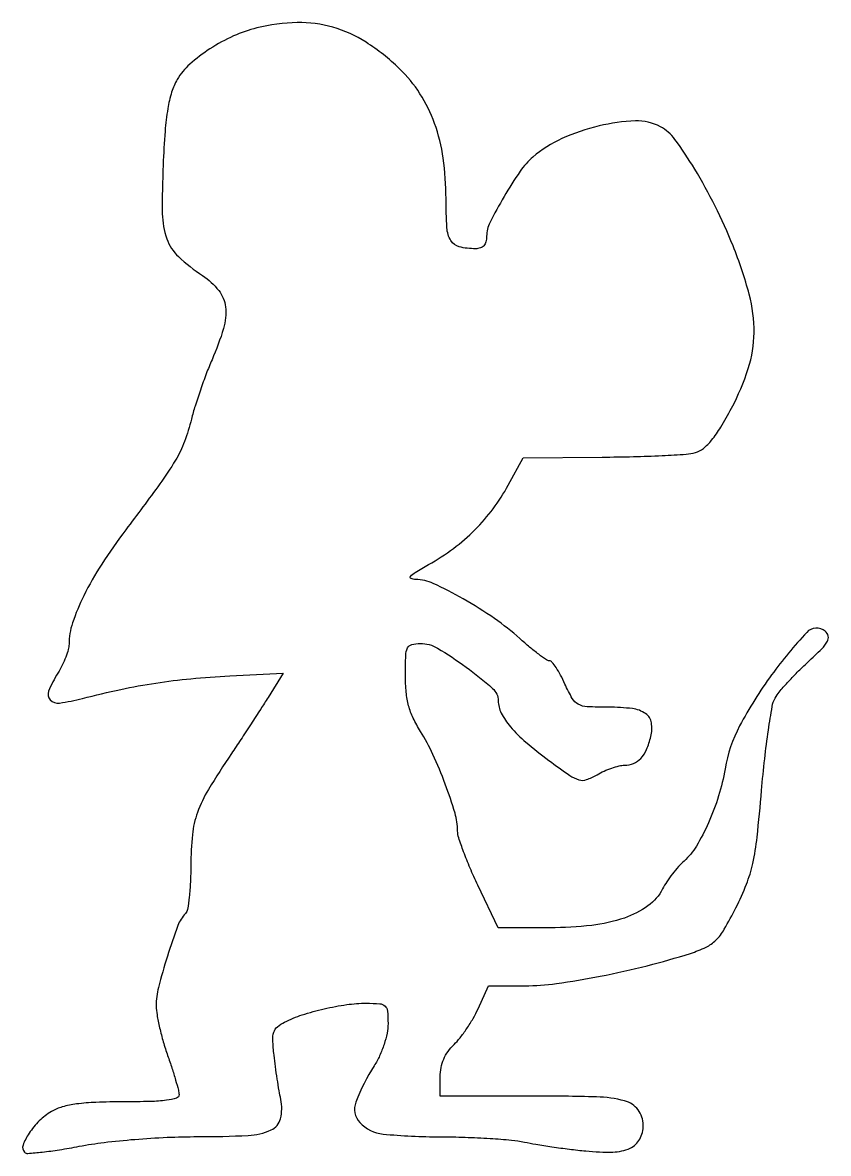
# Model space of a CAD drawing. Extents: x 0 to 139, y 0 to 195.
import ezdxf

# ---------------------------------------------------------------- set-up
doc = ezdxf.new("R2010")
doc.units = 0

msp = doc.modelspace()

# ---------------------------------------------------------------- linework, layer by layer
msp.add_lwpolyline([(40.398008, 194.054209, 0.048223), (36.382848, 192.674982, 0.036687), (32.299661, 190.441205, 0.037723), (28.811968, 187.793484, 0.079809), (26.665866, 185.176025, 0.057013), (25.694185, 182.962135, 0.033869), (25.031083, 180.155052, 0.022777), (24.567903, 176.271729, 0.007267), (24.226806, 170.461018, 0.013942), (24.090291, 162.045201, 0.082768), (24.861436, 157.729594, 0.119129), (26.87598, 154.64884, 0.042509), (31.024288, 151.365229, -0.078742), (33.80578, 148.816466, -0.140888), (34.980837, 145.973509, -0.10183), (34.643905, 142.279438, -0.029419), (32.65413, 136.87443, 0.011755), (31.668813, 134.464032, 0.007802), (30.647238, 131.656157, 0.007855), (29.740172, 128.89707, 0.01515), (29.116356, 126.657167, -0.030147), (27.911038, 122.782633, -0.043438), (26.354388, 119.549359, -0.024101), (23.668495, 115.482797, -0.003569), (17.799241, 107.58395, 0.017953), (13.635956, 101.630696, 0.028397), (10.555393, 96.220258, 0.033576), (8.606767, 91.529022, 0.081823), (8, 87.846031, -0.07029), (7.872425, 86.943028, -0.022226), (7.436437, 85.649707, -0.021704), (6.815814, 84.233363, -0.022502), (6.081489, 82.893601, 0.03661), (4.481028, 79.767637, 0.301003), (4.760605, 78.271602, 0.241196), (6.369823, 77.724097, 0.026397), (10.320604, 78.517514, -0.01044), (16.949452, 80.070264, -0.014408), (22.962396, 81.166919, -0.014482), (29.004513, 81.911556, -0.010716), (35.720339, 82.397488), (44.940678, 82.866284), (42.318488, 78.683142, -0.00321), (41.052115, 76.691447, -0.001478), (39.378628, 74.113173, -0.001463), (37.602313, 71.411403, -0.002027), (35.992681, 69, 0.011828), (32.051092, 62.836799, 0.049265), (30.14768, 58.864834, 0.061573), (29.271432, 55.044035, 0.025617), (29, 49.74966, -0.011622), (28.932945, 46.865217, -0.015983), (28.729712, 44.2799, -0.012632), (28.441839, 42.171168, -0.153307), (28.079869, 41.45, 0.104136), (26.771357, 39.371696, 0.011822), (24.957571, 34.089091, 0.013949), (23.417112, 28.71582, 0.065609), (23.032646, 25.534659, 0.040561), (23.174152, 23.998115, 0.013412), (23.624023, 21.775806, 0.013256), (24.256968, 19.328322, 0.014669), (25, 17, -0.006053), (25.743257, 14.802437, -0.007608), (26.375977, 12.748437, -0.006236), (26.85753, 11.016091, -0.058203), (26.967354, 10.25, -0.337852), (26.532407, 9.647801, -0.040944), (24.83003, 9.281716, -0.025921), (22.005362, 9.060536, -0.006578), (17.404292, 9, 0.008845), (12.636487, 8.915653, 0.024557), (9.297394, 8.632884, 0.035044), (6.846718, 8.126796, 0.065056), (4.982656, 7.330683, 0.060526), (2.881835, 5.718763, 0.052342), (1.109903, 3.575479, 0.058393), (0.07162, 1.529404, 0.292524), (0.334642, 0.332025, 0.219173), (0.902711, 0.122165, 0.007168), (3.378013, 0.350499, 0.012516), (6.352057, 0.743403, 0.008236), (9.752815, 1.337156, -0.017353), (14.04486, 2.006137, -0.009592), (19.324766, 2.539821, -0.009332), (24.912055, 2.891662, -0.011199), (30.178571, 3.006638, 0.012044), (38.885531, 3.211451, 0.093382), (42.826003, 4.150016, 0.230501), (44.462639, 6.10237, 0.114373), (44.518271, 9.41126, -0.010209), (44.228593, 10.913224, -0.004404), (43.901176, 12.925442, -0.004355), (43.590108, 15.073966, -0.005752), (43.346287, 17.037054, -0.015662), (43.135656, 19.639954, -0.08989), (43.314162, 21.006688, -0.140866), (43.924971, 21.920806, -0.059644), (45.167848, 22.739904, -0.037276), (48.19976, 23.982761, -0.021852), (51.981168, 25.032629, -0.021784), (55.872823, 25.755113, -0.034642), (59.25, 25.994423, -0.018463), (61.577454, 25.911918, -0.171871), (62.48417, 25.514842, -0.184563), (62.904873, 24.649655, -0.021897), (63, 22.47856, -0.050839), (62.832416, 20.834636, -0.028752), (62.31578, 18.897769, -0.027992), (61.547793, 16.941701, -0.034889), (60.612244, 15.22856, 0.051476), (57.458271, 8.96897, 0.28525), (58.14549, 5.431316, 0.18412), (62.147582, 3.453344, 0.023139), (71.972506, 2.975554, -0.007374), (76.296309, 2.901745, -0.007547), (80.582549, 2.700529, -0.00736), (84.296064, 2.415056, -0.031137), (86.5, 2.073627, 0.012946), (88.490793, 1.690637, 0.005007), (91.267741, 1.259133, 0.004953), (94.288413, 0.851199, 0.006102), (97.113586, 0.533088, 0.030412), (101.76051, 0.351215, 0.101012), (104.72774, 1.024185, 0.164384), (106.386355, 2.570033, 0.124315), (107, 5, 0.165587), (106.105359, 7.627353, 0.166001), (103.794129, 9.15951, 0.057469), (98.931232, 9.852682, 0.006694), (87.928571, 10), (72, 10), (72, 13.325686, -0.04717), (72.150297, 14.915285, -0.053843), (72.59595, 16.375989, -0.054242), (73.339603, 17.698986, -0.049076), (74.372877, 18.880574, 0.038033), (75.409408, 20.01445, 0.018141), (76.571301, 21.613824, 0.017866), (77.67019, 23.381219, 0.024231), (78.524751, 25.054888), (80.303749, 29), (86.572918, 29, 0.035077), (92.03402, 29.38359, 0.013264), (99.582921, 30.654374, 0.013132), (107.693833, 32.464438, 0.016354), (115.119112, 34.587836, 0.032801), (117.820327, 35.656786, 0.086087), (119.51798, 36.853821, 0.065506), (120.966441, 38.743152, 0.013391), (122.975866, 42.452452, 0.023898), (124.789638, 46.493337, 0.03968), (125.8741, 50.06484, 0.026831), (126.618892, 54.626972, 0.005656), (127.400006, 62.665559, -0.006402), (127.937723, 68.114793, -0.008564), (128.573334, 73.042036, -0.006295), (129.224839, 77.130924, -0.083928), (129.728168, 78.562647, -0.04688), (130.44961, 79.618959, -0.011073), (131.851474, 81.233366, -0.011303), (133.553125, 83.024445, -0.01092), (135.353258, 84.757973, 0.009504), (137.771318, 87.073398, 0.068187), (138.749782, 88.355417, 0.186106), (138.886348, 89.273023, 0.165952), (138.381065, 90.098707, 0.397137), (135.172609, 89.895186, 0.030373), (129.133545, 82.587765, 0.035156), (123.614981, 73.778484, 0.080608), (121.096003, 66.387951, -0.032987), (119.984482, 61.71601, -0.029797), (118.238374, 57.064344, -0.031115), (116.153906, 53.069076, -0.07455), (114.027209, 50.502361, 0.029649), (113.066914, 49.534479, 0.01707), (112.023703, 48.265455, 0.017016), (111.059684, 46.914777, 0.027158), (110.341016, 45.69256, -0.119044), (107.815501, 42.779276, -0.072144), (103.738169, 40.679506, -0.054691), (98.110962, 39.407835, -0.028252), (90.898983, 39), (81.963777, 39), (78.481888, 46.335542, -0.009723), (77.148677, 49.291339, -0.011893), (76.022805, 52.106091, -0.010441), (75.187221, 54.499943, -0.078901), (75, 55.678991, 0.0728), (74.55137, 58.743923, 0.016545), (72.876322, 63.735385, 0.01799), (70.746427, 68.875405, 0.033584), (68.603353, 72.836279, -0.029793), (67.342178, 75.125606, -0.045105), (66.554687, 77.257674, -0.04263), (66.135146, 79.583604, -0.023316), (66, 82.480128, -0.008489), (66.058287, 85.91316, -0.099766), (66.365171, 87.207327, -0.223366), (67.079716, 87.808663, -0.065106), (68.542907, 88, -0.135519), (71.536248, 87.173511, -0.023844), (76.443227, 83.913016, -0.020687), (81.027712, 80.239548, -0.216779), (82, 78.102361, 0.121348), (82.516829, 76.004184, 0.055298), (84.106651, 73.647689, 0.040083), (86.780209, 70.967276, 0.017576), (90.71017, 67.844738, 0.007064), (94.32469, 65.252659, 0.07989), (95.907068, 64.491089, 0.157657), (97.226454, 64.522258, 0.049341), (99.042742, 65.366177, -0.027198), (100.24648, 65.991603, -0.023205), (101.575764, 66.520064, -0.023858), (102.831876, 66.887101, -0.059214), (103.781847, 67, 0.098498), (105.339138, 67.309785, 0.10957), (106.592631, 68.18773, 0.085568), (107.570467, 69.710565, 0.039704), (108.313717, 71.947964, 0.101708), (108.405731, 74.328226, 0.202796), (107.415606, 75.8927, 0.122886), (105.125534, 76.759502, 0.029332), (101.02943, 77, -0.011658), (97.318516, 77.086532, -0.110877), (95.797332, 77.503409, -0.142336), (94.769752, 78.502027, -0.023326), (93.5, 81, 0.016897), (92.745679, 82.532411, 0.024528), (91.970402, 83.825, 0.022052), (91.260402, 84.791849, 0.227111), (90.825783, 85, -0.152308), (90.300455, 85.163824, -0.009584), (88.96914, 86.12183, -0.013413), (87.410549, 87.355993, -0.009521), (85.727657, 88.818996, 0.032648), (81.358216, 92.276321, 0.021994), (75.96775, 95.656857, 0.01957), (70.79788, 98.328772, 0.108565), (67.765149, 99.012045, -0.100454), (66.974319, 99.176933, -0.508287), (66.88985, 99.546855, -0.077593), (67.705448, 100.233689, -0.007091), (70, 101.58071, 0.031203), (74.275166, 104.375849, 0.035492), (77.97765, 107.573646, 0.036296), (81.120426, 111.194052, 0.035707), (83.725598, 115.25), (86.317858, 120), (99.908929, 120.09968, 0.004463), (105.296515, 120.187293, 0.005757), (110.241998, 120.368881, 0.004449), (114.374702, 120.605176, 0.049631), (116, 120.876133, 0.107387), (117.364055, 121.583378, 0.049039), (118.783184, 123.016437, 0.034603), (120.355481, 125.250147, 0.013574), (122.218385, 128.526453, 0.045), (125.11359, 135.375715, 0.075345), (126.104997, 141.535589, 0.067913), (125.264217, 148.149414, 0.030297), (122.474879, 156.492702, 0.019571), (119.392103, 163.352539, 0.021552), (115.871484, 169.727362, 0.020593), (112.447242, 174.854176, 0.112814), (109.951151, 177.026143, 0.133045), (105.636645, 178.022078, 0.048943), (99.390332, 177.170587, 0.047769), (92.974422, 174.981881, 0.071163), (87.977116, 171.80472, 0.065223), (85.771567, 169.350779, 0.018192), (82.997903, 164.980306, 0.015415), (80.553663, 160.487943, 0.117401), (80, 158.162453, -0.061049), (79.882626, 157.204721, -0.121017), (79.528236, 156.531832, -0.132176), (78.927593, 156.136288, -0.080051), (78.081787, 156, -0.059238), (75.272455, 156.334008, -0.203241), (73.827119, 157.404952, -0.11847), (73.151444, 159.618672, -0.015101), (73, 164.631971, 0.035272), (72.507033, 171.611367, 0.051021), (71.020562, 177.608117, 0.056312), (68.504664, 182.718987, 0.058929), (64.943795, 187.054002, 0.047822), (59.221777, 191.585778, 0.074249), (53.497912, 194.183479, 0.075897), (47.358419, 194.96312, 0.052376)], format="xyb", close=True)

doc.saveas('drawing.dxf')
